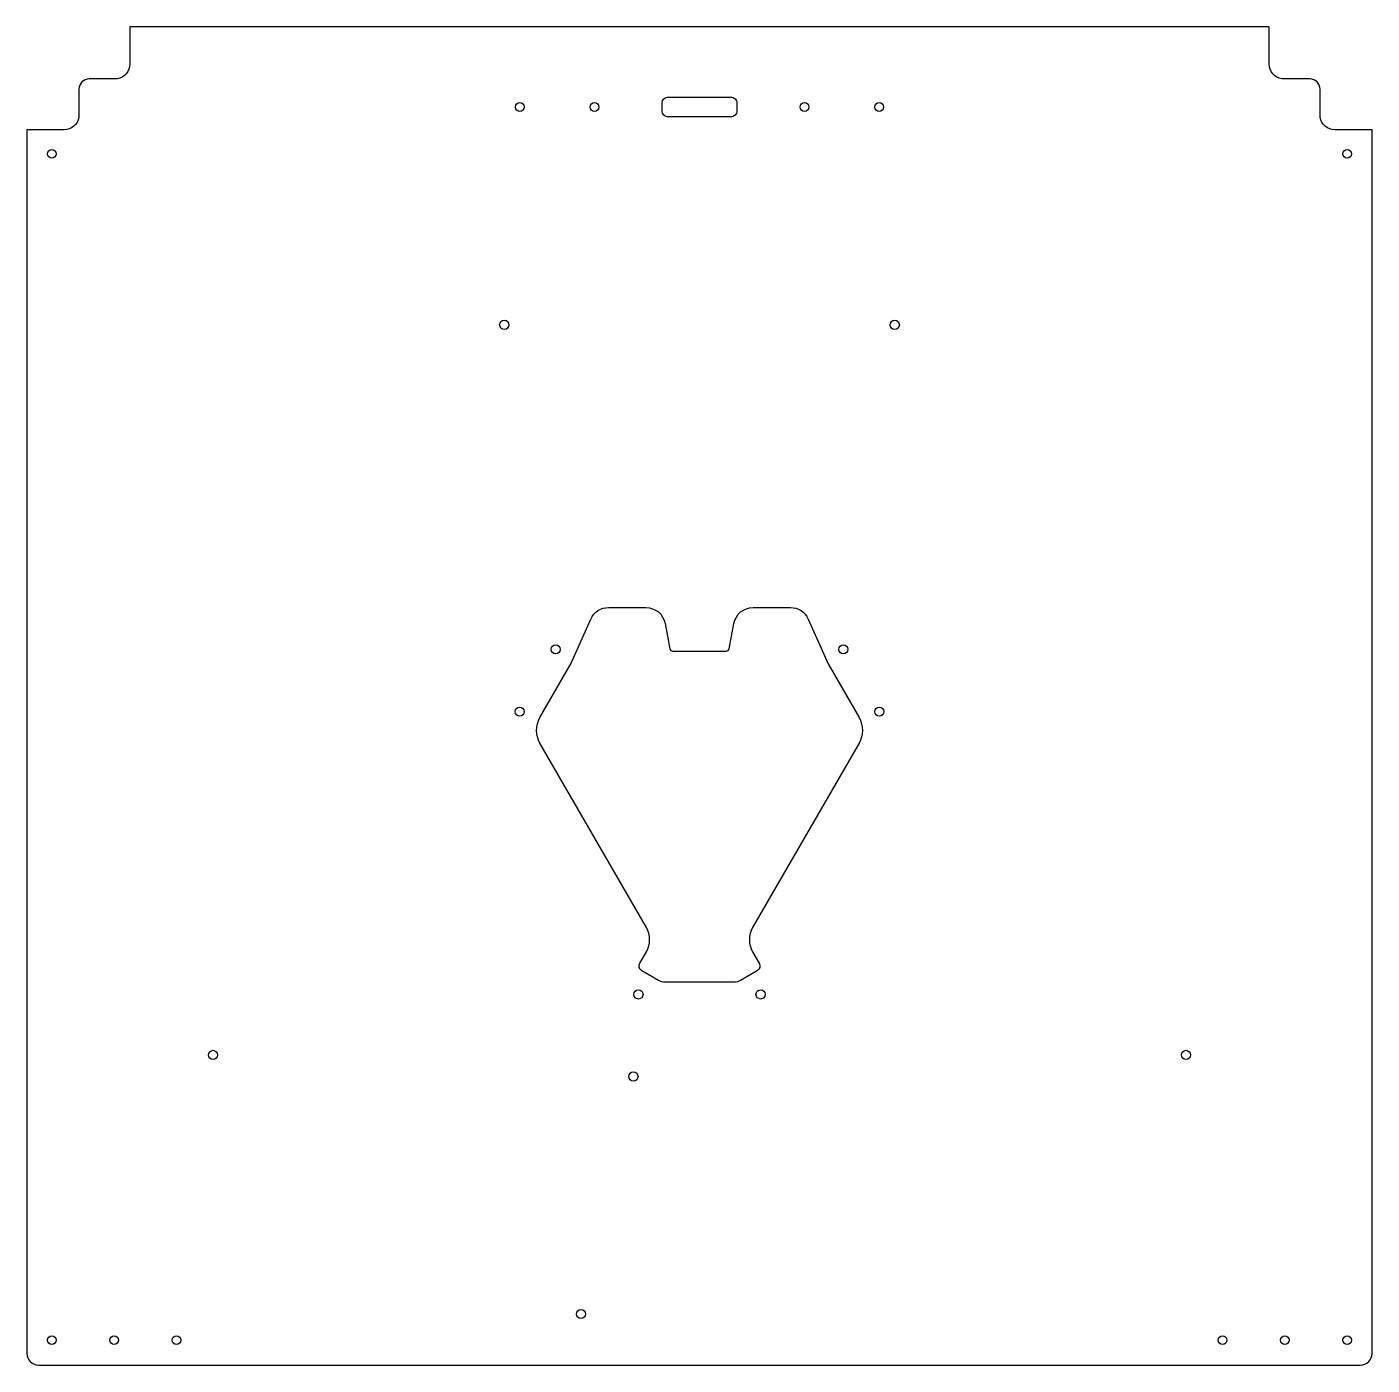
# Model space of a CAD drawing. Header units: millimetres. Extents: x -270 to 270, y -217 to 320.
import ezdxf

# ---------------------------------------------------------------- set-up
doc = ezdxf.new("R2010")
doc.units = ezdxf.units.MM
doc.layers.get('0').update_dxf_attribs({"linetype": 'CONTINUOUS'})

msp = doc.modelspace()

# ---------------------------------------------------------------- linework, layer by layer
for points in [[(228.7, 305.1), (228.7, 320), (225.1, 320), (-225.1, 320), (-228.7, 320), (-228.7, 305.1, -0.362049), (-233.7, 299.1), (-245, 299.1, 0.414214), (-249.1, 295), (-249.1, 283.7, -0.362051), (-255.1, 278.7), (-270, 278.7), (-270, 275.1), (-270, -212.3, 0.414214), (-265.3, -217), (265.3, -217, 0.414214), (270, -212.3), (270, 275.1), (270, 278.7), (255.1, 278.7, -0.362051), (249.1, 283.7), (249.1, 295, 0.414214), (245, 299.1), (233.7, 299.1, -0.362049)], [(-12.5, 291.86), (12.5, 291.86, -0.414214), (15, 289.36), (15, 286.36, -0.414214), (12.5, 283.86), (-12.5, 283.86, -0.414214), (-15, 286.36), (-15, 289.36, -0.414214)], [(13.82, -63.34), (-13.82, -63.34, -0.131652), (-16.47, -62.63), (-23.1, -58.79, -0.414214), (-23.94, -55.65), (-21.33, -51.14, 0.267949), (-21.33, -41.44), (-64.06, 32.56, -0.267949), (-64.06, 42.86), (-51.65, 64.35), (-43.63, 82.39, -0.296264), (-36.5, 87.01), (-21.5, 87.01, -0.361048), (-13.83, 80.65), (-11.93, 70.49, 0.361048), (-10.75, 69.51), (10.75, 69.51, 0.361048), (11.93, 70.49), (13.83, 80.65, -0.361048), (21.5, 87.01), (36.5, 87.01, -0.296264), (43.63, 82.39), (51.65, 64.35), (64.06, 42.86, -0.267949), (64.06, 32.56), (21.33, -41.44, 0.267949), (21.33, -51.14), (23.94, -55.65, -0.414214), (23.1, -58.79), (16.47, -62.63, -0.131652)]]:
    msp.add_lwpolyline(points, format="xyb", close=True)
for centre, radius in [((-72.14, 287.86), 1.75), ((-42.14, 287.86), 1.75), ((42.14, 287.86), 1.75), ((72.14, 287.86), 1.75), ((-260, 269.1), 1.75), ((260, 269.1), 1.75), ((-78.38, 200.46), 1.85), ((78.38, 200.46), 1.85), ((-57.75, 70.21), 1.85), ((57.75, 70.21), 1.85), ((-72.17, 45.22), 1.85), ((72.17, 45.22), 1.85), ((-24.52, -68.25), 1.85), ((24.52, -68.25), 1.85), ((-195.29, -92.54), 1.85), ((195.29, -92.54), 1.85), ((-26.53, -101.18), 1.85), ((-47.58, -196.52), 1.85), ((-260, -207), 1.75), ((-235, -207), 1.75), ((-210, -207), 1.75), ((210, -207), 1.75), ((235, -207), 1.75), ((260, -207), 1.75)]:
    msp.add_circle(centre, radius)

doc.saveas('drawing.dxf')
